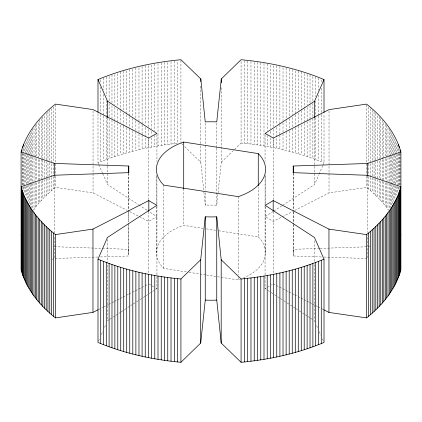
<?xml version="1.0" encoding="UTF-8"?>
<svg xmlns="http://www.w3.org/2000/svg" width="422" height="422" viewBox="0 0 422 422"><rect width="100%" height="100%" fill="white"/><g stroke="black" fill="none" stroke-linecap="round" stroke-linejoin="round"><path stroke-width="0.32" stroke-dasharray="2.11 1.58" d="M203.905 192.174L205.25 205.192A82.401 47.575 0 0 1 216.75 205.192L221.297 162.227L221.297 86.8M98.516 341.25L99.566 338.834M101.412 334.614L102.989 330.996M104.572 327.382L105.627 324.966M282.65 205.298L314.532 184.551L318.747 174.903M319.011 174.302L322.693 165.862M322.957 165.255L324.012 162.845L324.012 113.655M33.375 210.172C39.557 201.542 47.164 194.004 55.451 187.405L93.046 192.875L127.317 210.43M221.297 162.227L234.015 149.873M234.484 149.42L241.078 143.011L241.078 60.367M273.303 211.38L265.058 216.744A82.401 47.575 0 0 1 273.187 221.439L292.383 211.633M273.857 211.021L282.102 205.656M109.119 319.676L107.468 320.746L107.468 263.687M109.667 319.317L112.416 317.529M112.964 317.17L115.164 315.74M115.712 315.382L120.66 312.164M121.209 311.805L123.957 310.017M124.511 309.658L127.259 307.87M127.808 307.511L130.008 306.082M130.556 305.723L132.756 304.294M133.305 303.935L136.053 302.147M136.601 301.788L139.35 300M139.898 299.641L142.647 297.853M143.2 297.494L145.395 296.065M145.949 295.706L148.697 293.918M149.246 293.559L151.994 291.771M152.542 291.417L155.291 289.629M155.839 289.27L156.942 288.553L156.942 276.748M98.79 309.41L102.862 307.332M103.443 307.031L108.095 304.658M108.681 304.362L113.914 301.688M114.494 301.387L116.82 300.2M117.406 299.905L119.732 298.713M120.312 298.417L122.638 297.23M123.219 296.93L126.131 295.447M126.711 295.152L128.457 294.261M129.037 293.96L131.944 292.478M132.524 292.177L134.85 290.99M135.436 290.695L141.249 287.725M141.834 287.424L147.647 284.454M294.709 210.446L329.023 192.917L366.549 187.405C374.836 194.004 382.443 201.542 388.625 210.172M98.521 164.047L97.988 162.845C123.314 152.268 150.353 146.139 177.615 143.332L177.615 60.689M51.922 259.388L53.768 258.749M368.232 246.548L370.078 245.91M319.538 248.421L293.2 249.333A82.401 47.575 0 0 1 293.2 255.969L321.517 256.966M320.198 248.4L367.615 246.764M97.851 257.035L54.385 258.538L54.385 235.555M100.483 256.945L128.8 255.969L128.8 224.409M54.385 246.701L101.802 248.379M102.462 248.4L128.8 249.333A82.401 47.575 0 0 0 128.8 255.969M324.149 257.061L367.615 258.596L367.615 234.959M241.078 143.011C269.463 145.643 297.658 151.846 324.012 162.845M186.424 271.916L163.736 268.403A54.575 31.508 0 0 1 183.712 225.364L203.161 228.371M206.4 228.872L215.478 230.275M218.717 230.776L258.264 236.895L258.264 187.046M189.019 272.317L205.873 274.922M206.522 275.023L216.892 276.626M217.541 276.726L238.288 279.939A54.575 31.508 0 0 0 240.202 279.269M273.187 283.858L278.995 286.833M279.58 287.134L285.388 290.109M285.968 290.405L288.289 291.597M288.87 291.892L291.776 293.38M292.356 293.68L294.097 294.572M294.683 294.867L297.584 296.355M298.164 296.655L300.49 297.842M301.071 298.143L303.392 299.33M303.972 299.631L306.298 300.817M306.878 301.118L309.205 302.305M309.785 302.606L312.106 303.793M312.686 304.093L315.012 305.28M315.593 305.581L317.333 306.472M317.914 306.768L320.82 308.255M321.4 308.556L323.141 309.447M129.644 211.622L148.813 221.439A82.401 47.575 0 0 1 156.942 216.744L147.61 210.657M102.762 173.674L107.541 184.509L138.279 204.564M138.827 204.923L147.062 210.298M265.058 276.748L265.058 288.553L267.253 289.988M267.806 290.347L270.549 292.135M271.098 292.493L273.841 294.287M274.39 294.64L277.133 296.434M277.681 296.793L279.881 298.222M280.43 298.581L283.173 300.374M283.721 300.733L286.464 302.521M287.013 302.88L289.761 304.673M290.31 305.032L295.247 308.255M295.796 308.614L298.544 310.402M299.092 310.761L301.836 312.554M302.384 312.908L304.578 314.343M305.127 314.701L307.322 316.136M307.875 316.495L310.07 317.924M310.618 318.283L313.361 320.076M181.397 143.469L182.816 144.841M184.709 146.671L200.803 162.227L203.837 191.525M314.991 321.997L314.459 320.789L314.459 263.729M316.584 325.605L317.645 328.01M319.238 331.623L320.825 335.232M322.419 338.845L323.479 341.25M98.785 164.649L102.499 173.073M400.346 153.355L400.346 184.836M399.734 153.418L399.734 184.899M399.064 149.552L399.064 186.281M399.064 186.935L399.064 189.562M398.342 148.317L398.342 152.906M398.342 153.561L398.342 186.355M398.342 187.015L398.342 190.95M397.556 145.121L397.556 151.677M397.556 154.304L397.556 185.785M397.556 186.44L397.556 193.656M396.717 143.243L396.717 153.74M396.717 154.394L396.717 183.908M396.717 186.535L396.717 195.059M395.82 141.375L395.82 185.321M395.82 185.981L395.82 197.127M394.865 138.864L394.865 154.605M394.865 155.259L394.865 184.778M394.865 185.432L394.865 199.864M393.858 137.018L393.858 154.726M393.858 155.38L393.858 184.24M393.858 184.894L393.858 201.294M392.792 135.177L392.792 203.393M391.674 133.352L391.674 155.655M391.674 156.309L391.674 183.855M391.674 184.514L391.674 205.503M390.498 131.537L390.498 155.808M390.498 156.462L390.498 183.354M390.498 184.008L390.498 207.624M389.269 129.079L389.269 156.625M389.269 157.285L389.269 182.863M389.269 183.517L389.269 209.101M387.982 127.945L387.982 156.805M387.982 157.459L387.982 209.275M386.647 125.513L386.647 181.919M386.647 182.578L386.647 207.497M385.254 124.406L385.254 155.887M385.254 158.514L385.254 180.157M385.254 182.779L385.254 205.736M383.809 122.66L383.809 181.033M383.809 181.687L383.809 203.99M382.311 120.27L382.311 158.967M382.311 159.621L382.311 180.611M382.311 181.265L382.311 202.254M380.76 118.55L380.76 200.534M379.162 116.847L379.162 179.814M379.162 180.468L379.162 198.836M377.511 115.818L377.511 160.418M377.511 161.072L377.511 178.78M377.511 179.44L377.511 197.148M375.807 113.492L375.807 178.427M375.807 179.081L375.807 195.476M374.05 111.841L374.05 193.825M372.246 110.205L372.246 162.022M372.246 162.676L372.246 177.108M372.246 177.762L372.246 192.195M370.395 108.591L370.395 163.029M370.395 163.683L370.395 176.802M370.395 177.456L370.395 190.575M368.496 106.993L368.496 163.398M368.496 164.058L368.496 175.863M368.496 176.517L368.496 188.982M367.615 175.927L367.615 232.358M366.549 104.761L366.549 175.594M366.549 176.254L366.549 187.405M329.023 110.933L329.023 192.917M321.279 79.732L321.279 83.013M321.279 88.261L321.279 113.84M321.279 114.494L321.279 161.721M318.515 77.98L318.515 90.44M318.515 95.034L318.515 115.364M318.515 116.024L318.515 160.624M315.714 76.91L315.714 96.585M315.714 101.18L315.714 116.92M315.714 117.574L315.714 159.553M314.532 118.302L314.532 184.551M314.459 240.772L314.459 263.07M312.887 76.524L312.887 100.795M312.887 103.416L312.887 117.849M312.887 118.503L312.887 158.514M310.022 74.858L310.022 105.031M310.022 105.685L310.022 157.501M307.132 74.53L307.132 104.703M307.132 107.325L307.132 121.098M307.132 121.752L307.132 156.515M304.215 73.576L304.215 108.338M304.215 108.992L304.215 122.77M304.215 123.424L304.215 155.565M301.266 71.993L301.266 110.036M301.266 110.696L301.266 122.501M301.266 125.123L301.266 154.637M298.285 71.102L298.285 110.453M298.285 113.08L298.285 125.54M298.285 126.194L298.285 153.745M295.284 70.891L295.284 114.183M295.284 114.837L295.284 127.302M295.284 127.956L295.284 152.88M293.401 173.284L293.401 211.327M293.401 211.986L293.401 223.792M293.401 224.446L293.401 252.651M293.2 173.247L293.2 211.369M293.2 211.944L293.2 223.829M293.2 224.409L293.2 255.969M292.256 69.403L292.256 114.657M292.256 117.284L292.256 128.43M292.256 129.09L292.256 152.047M289.202 69.255L289.202 117.791M289.202 118.445L289.202 130.256M289.202 130.91L289.202 151.24M286.127 67.826L286.127 120.296M286.127 120.956L286.127 131.448M286.127 132.102L286.127 150.469M283.025 67.742L283.025 122.18M283.025 122.834L283.025 149.726M279.902 66.375L279.902 124.094M279.902 124.748L279.902 134.586M279.902 135.246L279.902 149.019M276.758 65.695L276.758 124.727M276.758 127.349L276.758 148.338M273.598 65.705L273.598 126.705M273.598 129.327L273.598 147.695M273.187 138.796L273.187 199.796M273.187 211.601L273.187 274.02M270.412 65.094L270.412 128.715M270.412 131.337L270.412 135.272M270.412 137.894L270.412 147.078M267.216 63.854L267.216 130.751M267.216 135.346L267.216 146.497M265.575 175.251L265.575 204.111M265.575 206.738L265.575 252.651M265.058 134.76L265.058 161.652M265.058 176.734L265.058 205.593M265.058 206.252L265.058 276.093M263.998 63.3L263.998 145.943M260.764 62.783L260.764 145.426M257.515 62.298L257.515 144.941M254.25 62.503L254.25 144.488M250.974 61.427L250.974 144.071M247.688 61.042L247.688 143.686M244.385 60.689L244.385 143.332M238.288 196.636L238.288 274.69M238.288 277.312L238.288 279.939M216.75 123.203L216.75 147.473M216.75 148.127L216.75 205.192M205.25 123.203L205.25 190.106M205.25 192.727L205.25 205.192M200.803 86.146L200.803 145.179M200.803 145.833L200.803 162.227M183.712 188.634L183.712 225.364M180.922 60.367L180.922 142.356M174.312 61.042L174.312 143.686M171.026 61.427L171.026 144.071M167.75 62.503L167.75 144.488M164.485 62.298L164.485 144.941M163.736 185.105L163.736 268.403M161.236 62.783L161.236 145.426M158.002 63.3L158.002 145.943M156.942 134.76L156.942 161.652M156.942 176.734L156.942 205.593M156.942 206.252L156.942 276.093M156.425 175.251L156.425 204.111M156.425 206.738L156.425 252.651M154.784 63.854L154.784 130.751M154.784 135.346L154.784 146.497M151.588 65.094L151.588 128.715M151.588 131.337L151.588 135.272M151.588 137.894L151.588 147.078M148.813 138.796L148.813 199.796M148.813 211.601L148.813 274.02M148.402 65.705L148.402 126.705M148.402 129.327L148.402 147.695M145.242 65.695L145.242 124.727M145.242 127.349L145.242 148.338M142.098 66.375L142.098 124.094M142.098 124.748L142.098 134.586M142.098 135.246L142.098 149.019M138.975 67.742L138.975 122.18M138.975 122.834L138.975 149.726M135.873 67.826L135.873 120.296M135.873 120.956L135.873 131.448M135.873 132.102L135.873 150.469M132.798 69.255L132.798 117.791M132.798 118.445L132.798 130.256M132.798 130.91L132.798 151.24M129.744 69.403L129.744 115.971M129.744 116.625L129.744 128.43M129.744 129.09L129.744 152.047M128.8 173.247L128.8 221.861M128.599 173.284L128.599 211.327M128.599 211.986L128.599 223.792M128.599 224.446L128.599 252.651M126.716 70.891L126.716 114.183M126.716 114.837L126.716 127.302M126.716 127.956L126.716 152.88M123.715 71.102L123.715 110.453M123.715 113.08L123.715 125.54M123.715 126.194L123.715 153.745M120.734 71.993L120.734 110.036M120.734 110.696L120.734 122.501M120.734 125.123L120.734 154.637M117.785 73.576L117.785 106.37M117.785 108.992L117.785 122.77M117.785 123.424L117.785 155.565M114.868 74.53L114.868 104.703M114.868 107.325L114.868 121.098M114.868 121.752L114.868 156.515M111.978 74.858L111.978 103.063M111.978 105.685L111.978 119.458M111.978 120.112L111.978 157.501M109.113 76.524L109.113 100.795M109.113 103.416L109.113 117.849M109.113 118.503L109.113 158.514M107.541 118.265L107.541 184.509M107.468 239.416L107.468 263.027M106.286 76.91L106.286 95.931M106.286 100.52L106.286 116.266M106.286 116.92L106.286 159.553M103.485 77.98L103.485 89.786M103.485 94.375L103.485 115.364M103.485 116.024L103.485 160.624M100.721 79.732L100.721 83.013M100.721 86.948L100.721 113.84M100.721 114.494L100.721 161.721M97.988 113.655L97.988 162.845M93.046 110.891L93.046 192.875M55.451 104.761L55.451 175.594M55.451 176.254L55.451 187.405M54.385 175.868L54.385 232.928M53.504 106.993L53.504 163.398M53.504 164.058L53.504 175.863M53.504 176.517L53.504 188.982M51.605 108.591L51.605 176.802M51.605 177.456L51.605 190.575M49.754 110.205L49.754 162.022M49.754 162.676L49.754 177.108M49.754 177.762L49.754 192.195M47.95 111.841L47.95 193.825M46.193 113.492L46.193 160.713M46.193 161.373L46.193 178.427M46.193 179.081L46.193 195.476M44.489 115.818L44.489 160.418M44.489 161.072L44.489 178.78M44.489 179.44L44.489 197.148M42.838 116.847L42.838 159.479M42.838 160.133L42.838 179.814M42.838 180.468L42.838 198.836M41.24 118.55L41.24 200.534M39.689 120.27L39.689 157M39.689 159.621L39.689 180.611M39.689 181.265L39.689 202.254M38.191 122.66L38.191 181.033M38.191 181.687L38.191 203.99M36.746 124.406L36.746 155.887M36.746 158.514L36.746 180.157M36.746 182.779L36.746 205.736M35.353 125.513L35.353 181.919M35.353 182.578L35.353 207.497M34.018 127.945L34.018 156.805M34.018 157.459L34.018 209.275M32.731 129.079L32.731 156.625M32.731 157.285L32.731 182.863M32.731 183.517L32.731 209.101M31.502 131.537L31.502 155.808M31.502 156.462L31.502 183.354M31.502 184.008L31.502 207.624M30.326 133.352L30.326 155.655M30.326 156.309L30.326 183.855M30.326 184.514L30.326 205.503M29.208 135.177L29.208 203.393M28.142 137.018L28.142 154.726M28.142 155.38L28.142 184.24M28.142 184.894L28.142 201.294M27.135 138.864L27.135 154.605M27.135 155.259L27.135 184.778M27.135 185.432L27.135 199.864M26.18 141.375L26.18 185.321M26.18 185.981L26.18 197.127M25.283 143.243L25.283 153.74M25.283 154.394L25.283 183.908M25.283 186.535L25.283 195.059M24.444 145.121L24.444 151.677M24.444 154.304L24.444 185.785M24.444 186.44L24.444 193.656M23.658 148.317L23.658 152.906M23.658 153.561L23.658 186.355M23.658 187.015L23.658 190.95M22.936 149.552L22.936 186.281M22.936 186.935L22.936 189.562M22.266 153.418L22.266 184.899M272.237 284.481A82.401 47.575 0 0 1 271.262 285.093M269.268 286.29A82.401 47.575 0 0 1 267.195 287.44M266.134 288.004A82.401 47.575 0 0 1 265.058 288.553M156.942 288.553A82.401 47.575 0 0 1 155.866 288.004M153.761 286.87A82.401 47.575 0 0 1 151.725 285.694M150.738 285.093A82.401 47.575 0 0 1 148.813 283.858M258.264 236.895A54.575 31.508 0 0 1 243.315 278.04"/><path stroke-width="0.63" d="M97.988 79.547L107.541 101.211L156.942 133.447A82.401 47.575 0 0 0 148.813 138.142L93.046 109.578L55.451 104.102C39.921 116.43 26.454 132.571 21.1 151.983L54.385 163.404L128.8 166.031A82.401 47.575 0 0 0 128.8 172.667L54.385 175.235L21.1 186.714C26.454 206.126 39.921 222.273 55.451 234.595L92.977 229.083L148.813 200.561A82.401 47.575 0 0 0 156.942 205.256L107.468 237.449L97.988 259.155L97.988 342.453C124.342 353.451 152.537 359.655 180.922 362.287L200.703 343.07L200.703 259.773L205.25 216.808A82.401 47.575 0 0 0 216.75 216.808L221.197 259.773L221.197 343.07L241.078 362.287C269.463 359.655 297.658 353.451 324.012 342.453L324.012 259.155L314.459 237.491L265.058 205.256A82.401 47.575 0 0 0 273.187 200.561L328.954 229.125L366.549 234.595C382.079 222.273 395.546 206.126 400.9 186.714L367.615 175.299L293.2 172.667A82.401 47.575 0 0 0 293.2 166.031L367.615 163.462L400.9 151.983C395.546 132.571 382.079 116.43 366.549 104.102L329.023 109.62L273.187 138.142A82.401 47.575 0 0 0 265.058 133.447L314.532 101.254L324.012 79.547C297.658 68.549 269.463 62.345 241.078 59.713L221.297 78.93L216.75 121.895A82.401 47.575 0 0 0 205.25 121.895L200.803 78.93L180.922 59.713C152.537 62.345 124.342 68.549 97.988 79.547L97.988 112.342M200.703 343.07L205.25 300.105L205.25 216.808M21.1 235.286L21.374 234.331M323.727 309.748L328.954 312.422L366.549 317.898C382.079 305.57 395.546 289.429 400.9 270.017L400.9 151.983M180.922 362.287L180.922 278.989L200.703 259.773M21.1 151.983L21.1 270.017C26.454 289.429 39.921 305.57 55.451 317.898L92.977 312.38L98.21 309.706M221.197 259.773L241.078 278.989C269.463 276.357 297.658 270.154 324.012 259.155M97.988 259.155C124.342 270.154 152.537 276.357 180.922 278.989M258.264 153.597A54.575 31.508 0 0 1 238.288 196.636L163.736 185.105A54.575 31.508 0 0 1 183.712 142.061L258.264 153.597L258.264 185.733M400.626 234.331L400.9 235.286M216.75 216.808L216.75 300.105L221.197 343.07M400.346 150.074L400.346 151.387M400.346 188.629L400.346 271.926M399.734 190.533L399.734 273.831M399.064 146.27L399.064 147.584M399.064 192.432L399.064 275.73M398.342 144.382L398.342 145.69M398.342 194.32L398.342 277.618M397.556 196.204L397.556 279.506M396.717 198.082L396.717 281.379M395.82 199.949L395.82 283.246M394.865 201.806L394.865 285.103M393.858 203.652L393.858 286.949M392.792 205.488L392.792 288.79M391.674 207.318L391.674 290.616M390.498 209.133L390.498 292.43M389.269 210.931L389.269 294.234M387.982 212.725L387.982 296.022M386.647 214.503L386.647 297.8M385.254 216.264L385.254 299.562M383.809 218.01L383.809 301.308M382.311 219.746L382.311 303.043M380.76 221.466L380.76 304.763M379.162 223.164L379.162 306.467M377.511 224.852L377.511 308.15M375.807 226.524L375.807 309.822M374.05 228.175L374.05 311.473M372.246 229.805L372.246 313.108M370.395 231.425L370.395 314.722M368.496 233.018L368.496 316.321M367.615 163.462L367.615 175.927M366.549 234.595L366.549 317.898M328.954 229.125L328.954 312.422M324.012 79.547L324.012 112.342M321.279 260.279L321.279 343.577M318.515 261.376L318.515 344.674M315.714 262.447L315.714 345.745M314.532 101.254L314.532 117.648M312.887 263.486L312.887 346.789M310.022 264.499L310.022 347.797M307.132 265.485L307.132 348.783M304.215 266.435L304.215 349.738M301.266 267.363L301.266 350.661M298.285 268.255L298.285 351.558M295.284 269.12L295.284 352.417M293.2 166.031L293.2 172.593M292.256 269.953L292.256 353.256M289.202 270.76L289.202 354.058M286.127 271.531L286.127 354.828M283.025 272.274L283.025 355.572M279.902 272.981L279.902 356.279M276.758 273.662L276.758 356.959M273.598 274.305L273.598 357.608M273.187 200.561L273.187 211.058M270.412 274.922L270.412 358.22M267.216 275.503L267.216 358.805M263.998 276.057L263.998 359.354M260.764 276.574L260.764 359.871M257.515 277.059L257.515 360.356M254.25 277.512L254.25 360.81M250.974 277.929L250.974 361.227M247.688 278.314L247.688 361.612M244.385 278.668L244.385 361.965M241.078 278.989L241.078 362.287M221.297 78.93L221.297 82.865M200.803 78.93L200.803 81.557M183.712 142.061L183.712 188.634M177.615 278.668L177.615 361.965M174.312 278.314L174.312 361.612M171.026 277.929L171.026 361.227M167.75 277.512L167.75 360.81M164.485 277.059L164.485 360.356M161.236 276.574L161.236 359.871M158.002 276.057L158.002 359.354M154.784 275.503L154.784 358.805M151.588 274.922L151.588 358.22M148.813 200.561L148.813 211.058M148.402 274.305L148.402 357.608M145.242 273.662L145.242 356.959M142.098 272.981L142.098 356.279M138.975 272.274L138.975 355.572M135.873 271.531L135.873 354.828M132.798 270.76L132.798 354.058M129.744 269.953L129.744 353.256M128.8 166.031L128.8 172.593M126.716 269.12L126.716 352.417M123.715 268.255L123.715 351.558M120.734 267.363L120.734 350.661M117.785 266.435L117.785 349.738M114.868 265.485L114.868 348.783M111.978 264.499L111.978 347.797M109.113 263.486L109.113 346.789M107.541 101.211L107.541 117.606M106.286 262.447L106.286 345.745M103.485 261.376L103.485 344.674M100.721 260.279L100.721 343.577M92.977 229.083L92.977 312.38M55.451 234.595L55.451 317.898M54.385 163.404L54.385 175.209M53.504 233.018L53.504 316.321M51.605 231.425L51.605 314.722M49.754 229.805L49.754 313.108M47.95 228.175L47.95 311.473M46.193 226.524L46.193 309.822M44.489 224.852L44.489 308.15M42.838 223.164L42.838 306.467M41.24 221.466L41.24 304.763M39.689 219.746L39.689 303.043M38.191 218.01L38.191 301.308M36.746 216.264L36.746 299.562M35.353 214.503L35.353 297.8M34.018 212.725L34.018 296.022M32.731 210.931L32.731 294.234M31.502 209.133L31.502 292.43M30.326 207.318L30.326 290.616M29.208 205.488L29.208 288.79M28.142 203.652L28.142 286.949M27.135 201.806L27.135 285.103M26.18 199.949L26.18 283.246M25.283 198.082L25.283 281.379M24.444 196.204L24.444 279.506M23.658 144.382L23.658 145.69M23.658 194.32L23.658 277.618M22.936 146.27L22.936 147.584M22.936 192.432L22.936 275.73M22.266 190.533L22.266 273.831M21.654 150.074L21.654 151.387M21.654 188.629L21.654 271.926M216.75 300.105A82.401 47.575 0 0 1 205.25 300.105"/></g></svg>
